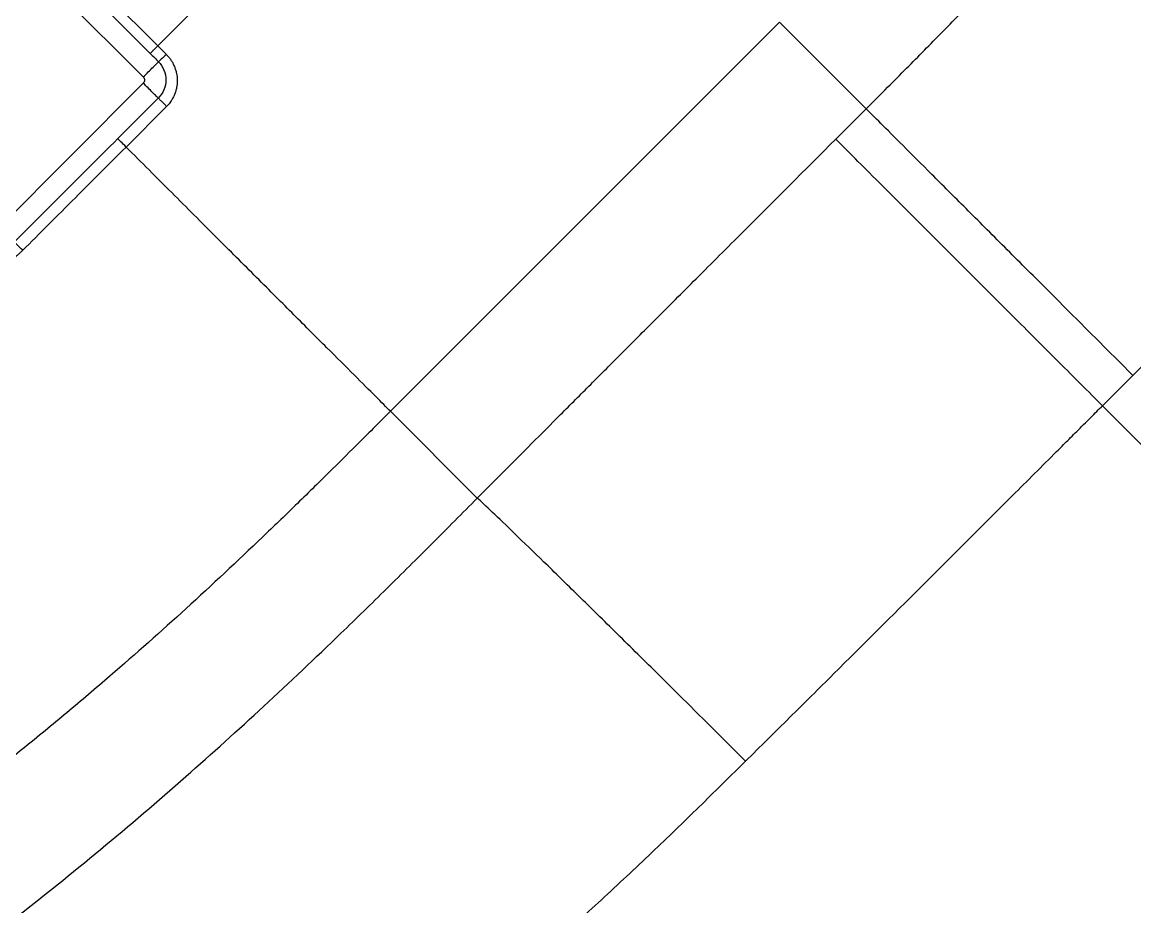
# Model space of a CAD drawing. Extents: x 0 to 84, y -21 to 126.
# Drawn here: x 50.97 to 56.06, y 25.89 to 29.94 of the extents above; entities that cross this region are included whole.
import ezdxf

# ---------------------------------------------------------------- set-up
doc = ezdxf.new("R2010")
doc.units = 0
doc.header["$MEASUREMENT"] = 0
doc.layers.add('1', color=4, linetype='Continuous')

# ---------------------------------------------------------------- blocks, each defined once
blk = doc.blocks.new('PRODIGY')
at = {"layer": '1', "color": 3, "linetype": 'Continuous', "lineweight": 25}
for p, q in [((50.9661, 30.4549), (51.5866, 29.8344)), ((50.9312, 30.42), (51.5518, 29.7995)), ((50.8615, 30.3503), (51.5202, 29.6917)), ((51.5866, 29.8344), (51.8086, 30.0564)), ((54.4326, 29.9424), (52.6513, 28.1611)), ((54.8288, 29.5461), (54.4326, 29.9424)), ((50.8615, 29.0047), (51.5202, 29.6634)), ((51.4031, 29.4093), (51.5887, 29.5949)), ((51.6269, 29.5567), (51.4413, 29.3711)), ((53.049, 27.7634), (52.6513, 28.1611))]:
    blk.add_line(p, q, dxfattribs=at)
at = {"layer": '1', "color": 3, "linetype": 'Continuous', "lineweight": 25, "flags": 128}
for points in [[(54.8288, 29.5461), (54.7613, 29.4786), (54.6896, 29.407)], [(55.9101, 28.1864), (55.9818, 28.2581), (56.0492, 28.3255)]]:
    blk.add_lwpolyline(points, dxfattribs=at)
at = {"layer": '1', "color": 3, "linetype": 'Continuous', "lineweight": 25}
for points, knots in [([(54.8288, 29.5461), (54.887, 29.6044), (55.0001, 29.7175), (55.1618, 29.8814), (55.3613, 30.0875), (55.5845, 30.3258), (55.849, 30.6227), (56.1013, 30.9219), (56.2972, 31.1694), (56.4275, 31.341), (56.5015, 31.4405), (56.5746, 31.5406), (56.6465, 31.6413), (56.7173, 31.7425), (56.787, 31.844), (56.8325, 31.9122), (56.8552, 31.9462)], [0, 0, 0, 0, 0.078481, 0.152347, 0.219382, 0.351785, 0.46339, 0.598241, 0.724768, 0.76422, 0.80367, 0.843093, 0.882463, 0.921753, 0.96094, 1, 1, 1, 1]), ([(58.1723, 30.9846), (58.1623, 30.9673), (58.1424, 30.9325), (58.1122, 30.8807), (58.0817, 30.8291), (58.0509, 30.7777), (58.0199, 30.7267), (57.9886, 30.6759), (57.957, 30.6253), (57.9252, 30.575), (57.8931, 30.5249), (57.8607, 30.4751), (57.8281, 30.4256), (57.7952, 30.3762), (57.7621, 30.3271), (57.7287, 30.2783), (57.6951, 30.2296), (57.6286, 30.1347), (57.528, 29.9952), (57.3911, 29.8136), (57.2521, 29.6367), (57.0707, 29.4152), (56.8401, 29.1485), (56.6094, 28.8982), (56.4241, 28.7046), (56.256, 28.5325), (56.1297, 28.406), (56.0492, 28.3255)], [0, 0, 0, 0, 0.017645, 0.035258, 0.052841, 0.070396, 0.087924, 0.105427, 0.122906, 0.140364, 0.1578, 0.175216, 0.192613, 0.209991, 0.227352, 0.244694, 0.262019, 0.279326, 0.346573, 0.413215, 0.479148, 0.544211, 0.664687, 0.788761, 0.843056, 0.900072, 1, 1, 1, 1]), ([(51.5518, 29.7995), (51.5524, 29.8001), (51.5536, 29.8014), (51.5575, 29.8053), (51.5602, 29.808), (51.5668, 29.8145), (51.5706, 29.8183), (51.5786, 29.8263), (51.5827, 29.8305), (51.5866, 29.8344)], [0, 0, 0, 0, 0.25, 0.25, 0.5, 0.5, 0.75, 0.75, 1, 1, 1, 1]), ([(51.5866, 29.8344), (51.5932, 29.8278), (51.6062, 29.8148), (51.6192, 29.8017), (51.6256, 29.7952)], [0, 0, 0, 0, 0.503608, 1, 1, 1, 1]), ([(51.6256, 29.7952), (51.6174, 29.787), (51.609, 29.7789), (51.5961, 29.7666), (51.5915, 29.7625), (51.5899, 29.7613)], [0, 0, 0, 0, 0.5, 0.5, 1, 1, 1, 1]), ([(51.6256, 29.7952), (51.6275, 29.7932), (51.6314, 29.7892), (51.6368, 29.7829), (51.6419, 29.7763), (51.6482, 29.7672), (51.6554, 29.7553), (51.6625, 29.7403), (51.6681, 29.7247), (51.6737, 29.7033), (51.6767, 29.6758), (51.6741, 29.6482), (51.6688, 29.6269), (51.6633, 29.6113), (51.6563, 29.5963), (51.6489, 29.5837), (51.6414, 29.5732), (51.6345, 29.5646), (51.6294, 29.5593), (51.6269, 29.5567)], [0, 0, 0, 0, 0.031331, 0.062693, 0.094161, 0.125809, 0.188434, 0.251207, 0.313854, 0.376362, 0.501363, 0.626181, 0.688398, 0.750751, 0.813074, 0.875228, 0.917054, 0.95858, 1, 1, 1, 1]), ([(51.5202, 29.6917), (51.5276, 29.699), (51.5354, 29.7069), (51.5509, 29.7223), (51.5584, 29.7299), (51.5717, 29.7432), (51.5774, 29.7488), (51.5858, 29.7572), (51.5885, 29.76), (51.5899, 29.7613)], [0, 0, 0, 0, 0.25, 0.25, 0.5, 0.5, 0.75, 0.75, 1, 1, 1, 1]), ([(51.5899, 29.7613), (51.6005, 29.7506), (51.6091, 29.7376), (51.6207, 29.7091), (51.6237, 29.6937), (51.6236, 29.6633), (51.6204, 29.6478), (51.6084, 29.619), (51.5995, 29.6058), (51.5887, 29.5949)], [0, 0, 0, 0, 0.25, 0.25, 0.5, 0.5, 0.75, 0.75, 1, 1, 1, 1]), ([(51.5887, 29.5949), (51.5868, 29.5968), (51.5836, 29.6), (51.5748, 29.6088), (51.5691, 29.6145), (51.5563, 29.6274), (51.5491, 29.6346), (51.5345, 29.6491), (51.5271, 29.6565), (51.5202, 29.6634)], [0, 0, 0, 0, 0.25, 0.25, 0.5, 0.5, 0.75, 0.75, 1, 1, 1, 1]), ([(51.6269, 29.5567), (51.6231, 29.5605), (51.619, 29.5645), (51.6109, 29.5727), (51.6068, 29.5768), (51.5995, 29.5841), (51.5963, 29.5873), (51.5914, 29.5922), (51.5897, 29.5939), (51.5887, 29.5949)], [0, 0, 0, 0, 0.25, 0.25, 0.5, 0.5, 0.75, 0.75, 1, 1, 1, 1]), ([(56.0492, 28.3255), (55.984, 28.3908), (55.9176, 28.4572), (55.7849, 28.5899), (55.7185, 28.6562), (55.5883, 28.7865), (55.5243, 28.8505), (55.401, 28.9738), (55.3417, 29.0331), (55.2298, 29.145), (55.1772, 29.1976), (55.0805, 29.2943), (55.0365, 29.3384), (54.9585, 29.4164), (54.9246, 29.4503), (54.868, 29.5069), (54.8454, 29.5295), (54.8288, 29.5461)], [0, 0, 0, 0, 0.125, 0.125, 0.25, 0.25, 0.375, 0.375, 0.5, 0.5, 0.625, 0.625, 0.75, 0.75, 0.875, 0.875, 1, 1, 1, 1]), ([(50.9299, 28.9363), (50.9973, 29.0036), (51.155, 29.1613), (51.3127, 29.319), (51.4031, 29.4093)], [0, 0, 0, 0, 0.426871, 1, 1, 1, 1]), ([(51.4413, 29.3711), (51.4329, 29.3795), (51.4242, 29.3882), (51.4103, 29.4021), (51.4052, 29.4072), (51.4031, 29.4093)], [0, 0, 0, 0, 0.5, 0.5, 1, 1, 1, 1]), ([(53.049, 27.7634), (53.0895, 27.8041), (53.1723, 27.8873), (53.2992, 28.0148), (53.4317, 28.1477), (53.5696, 28.286), (53.7129, 28.4297), (53.874, 28.591), (54.0586, 28.7758), (54.3352, 29.0525), (54.5481, 29.2654), (54.6896, 29.407)], [0, 0, 0, 0, 0.0741685, 0.1516472, 0.2324364, 0.3165362, 0.4039468, 0.4946682, 0.6110567, 0.741381, 1, 1, 1, 1]), ([(55.9101, 28.1864), (55.8449, 28.2517), (55.7785, 28.3181), (55.6458, 28.4508), (55.5795, 28.5171), (55.4492, 28.6474), (55.3852, 28.7114), (55.2619, 28.8347), (55.2026, 28.894), (55.0907, 29.0059), (55.038, 29.0585), (54.9414, 29.1552), (54.8973, 29.1992), (54.8193, 29.2772), (54.7854, 29.3112), (54.7288, 29.3677), (54.7062, 29.3904), (54.6896, 29.407)], [0, 0, 0, 0, 0.125, 0.125, 0.25, 0.25, 0.375, 0.375, 0.5, 0.5, 0.625, 0.625, 0.75, 0.75, 0.875, 0.875, 1, 1, 1, 1]), ([(51.4413, 29.3711), (51.3968, 29.3266), (51.3195, 29.2493), (51.2003, 29.1302), (51.0871, 29.0169), (51.0067, 28.9366), (50.9681, 28.898)], [0, 0, 0, 0, 0.282067, 0.490519, 0.755207, 1, 1, 1, 1]), ([(52.6513, 28.1611), (52.6336, 28.1789), (52.6106, 28.2018), (52.5549, 28.2575), (52.5221, 28.2903), (52.4474, 28.3651), (52.4054, 28.407), (52.3134, 28.499), (52.2633, 28.5491), (52.1561, 28.6563), (52.099, 28.7134), (51.979, 28.8334), (51.9162, 28.8963), (51.7861, 29.0263), (51.719, 29.0935), (51.5818, 29.2306), (51.5119, 29.3006), (51.4413, 29.3711)], [0, 0, 0, 0, 0.125, 0.125, 0.25, 0.25, 0.375, 0.375, 0.5, 0.5, 0.625, 0.625, 0.75, 0.75, 0.875, 0.875, 1, 1, 1, 1]), ([(50.9681, 28.898), (50.9598, 28.9064), (50.9511, 28.9151), (50.9372, 28.929), (50.9321, 28.9342), (50.9299, 28.9363)], [0, 0, 0, 0, 0.5, 0.5, 1, 1, 1, 1]), ([(50.9681, 28.898), (50.9645, 28.8945), (50.9574, 28.8874), (50.9462, 28.8772), (50.9349, 28.8673), (50.9233, 28.8577), (50.9114, 28.8485), (50.8993, 28.8395), (50.8869, 28.831), (50.861, 28.814), (50.82, 28.7912), (50.7696, 28.7703), (50.7255, 28.7566), (50.6878, 28.7476), (50.6488, 28.7413), (50.6134, 28.7383), (50.5826, 28.7376), (50.5562, 28.7383), (50.5298, 28.7404), (50.5033, 28.7436), (50.4857, 28.7469), (50.4768, 28.7485)], [0, 0, 0, 0, 0.02828, 0.056488, 0.084642, 0.112762, 0.140867, 0.168976, 0.197109, 0.225285, 0.34261, 0.459824, 0.530753, 0.601684, 0.677005, 0.751983, 0.800954, 0.850133, 0.899629, 0.949549, 1, 1, 1, 1]), ([(52.6513, 28.1611), (52.5986, 28.1084), (52.506, 28.0158), (52.361, 27.8718), (52.2186, 27.7321), (52.0012, 27.5221), (51.7207, 27.2595), (51.4209, 26.993), (51.1707, 26.7804), (50.9702, 26.6157), (50.7674, 26.4549), (50.5942, 26.3223), (50.4514, 26.2162), (50.3398, 26.1347), (50.2271, 26.0543), (50.1135, 25.9748), (49.9991, 25.8964), (49.8838, 25.8191), (49.7678, 25.7429), (49.6898, 25.6931), (49.6508, 25.6682)], [0, 0, 0, 0, 0.057161, 0.100529, 0.156792, 0.210186, 0.332506, 0.451558, 0.517962, 0.584399, 0.65065, 0.71651, 0.751786, 0.787139, 0.822554, 0.858014, 0.893503, 0.929007, 0.964511, 1, 1, 1, 1]), ([(54.2767, 26.559), (54.31, 26.592), (54.3437, 26.6253), (54.4109, 26.6918), (54.4445, 26.7251), (54.5453, 26.825), (54.6125, 26.8917), (54.814, 27.092), (54.9484, 27.2258), (55.2172, 27.4939), (55.3516, 27.6281), (55.5534, 27.8298), (55.6375, 27.9138), (55.7216, 27.9979), (55.7468, 28.0231), (55.7552, 28.0315), (55.7732, 28.0495), (55.7828, 28.0591), (55.8129, 28.0892), (55.835, 28.1113), (55.8654, 28.1417), (55.875, 28.1513), (55.8932, 28.1695), (55.9017, 28.178), (55.9101, 28.1864)], [0, 0, 0, 0, 0.0625, 0.0625, 0.125, 0.125, 0.25, 0.25, 0.5, 0.5, 0.75, 0.75, 0.875, 0.90625, 0.90625, 0.921875, 0.921875, 0.9375, 0.9375, 0.96875, 0.96875, 0.984375, 0.984375, 1, 1, 1, 1]), ([(50.069, 25.2107), (50.0892, 25.2244), (50.1296, 25.2518), (50.1897, 25.2931), (50.2493, 25.3345), (50.3083, 25.376), (50.3669, 25.4175), (50.425, 25.4591), (50.4826, 25.5007), (50.5397, 25.5423), (50.5963, 25.584), (50.6525, 25.6257), (50.7081, 25.6674), (50.7632, 25.7091), (50.8179, 25.7508), (50.872, 25.7925), (51.0425, 25.9249), (51.3263, 26.1533), (51.7076, 26.4795), (52.074, 26.8103), (52.3787, 27.0988), (52.6347, 27.3489), (52.8424, 27.5556), (52.9803, 27.6943), (53.049, 27.7634)], [0, 0, 0, 0, 0.01876, 0.037418, 0.055974, 0.074429, 0.092781, 0.111032, 0.129179, 0.147225, 0.165167, 0.183006, 0.200742, 0.218375, 0.235903, 0.253327, 0.270646, 0.40095, 0.531522, 0.653345, 0.777016, 0.85107, 0.925839, 1, 1, 1, 1]), ([(54.2767, 26.559), (54.2115, 26.6241), (54.1452, 26.6902), (54.0125, 26.8221), (53.9461, 26.888), (53.8156, 27.0172), (53.7516, 27.0805), (53.6279, 27.2025), (53.5683, 27.2611), (53.4558, 27.3715), (53.4028, 27.4233), (53.3054, 27.5183), (53.2608, 27.5615), (53.1818, 27.6378), (53.1473, 27.6709), (53.0896, 27.7258), (53.0663, 27.7476), (53.049, 27.7634)], [0, 0, 0, 0, 0.125, 0.125, 0.25, 0.25, 0.375, 0.375, 0.5, 0.5, 0.625, 0.625, 0.75, 0.75, 0.875, 0.875, 1, 1, 1, 1]), ([(50.9941, 24.0906), (51.0113, 24.0989), (51.0458, 24.1155), (51.0972, 24.1408), (51.1484, 24.1664), (51.1994, 24.1923), (51.2501, 24.2185), (51.3005, 24.2449), (51.3507, 24.2717), (51.4006, 24.2987), (51.4503, 24.326), (51.4997, 24.3535), (51.5488, 24.3813), (51.5977, 24.4093), (51.6463, 24.4376), (51.6946, 24.4661), (51.7427, 24.4949), (51.7905, 24.5239), (51.8381, 24.5531), (51.8854, 24.5825), (51.9324, 24.6121), (51.9792, 24.642), (52.0257, 24.6721), (52.072, 24.7023), (52.118, 24.7328), (52.1638, 24.7634), (52.2093, 24.7943), (52.2546, 24.8253), (52.2996, 24.8565), (52.3444, 24.8879), (52.3889, 24.9194), (52.4331, 24.9511), (52.4771, 24.9829), (52.5208, 25.0149), (52.5643, 25.047), (52.6074, 25.0793), (52.6504, 25.1116), (52.693, 25.1441), (52.7354, 25.1767), (52.7775, 25.2094), (52.8193, 25.2422), (52.8815, 25.2913), (52.9633, 25.3571), (53.0502, 25.4284), (53.1493, 25.5111), (53.3012, 25.6405), (53.4706, 25.7904), (53.6709, 25.9735), (53.8583, 26.1498), (54.073, 26.3578), (54.2104, 26.4935), (54.2767, 26.559)], [0, 0, 0, 0, 0.0139741, 0.0279275, 0.0418588, 0.0557665, 0.0696495, 0.0835069, 0.0973378, 0.1111417, 0.1249182, 0.1386667, 0.1523873, 0.1660797, 0.1797439, 0.1933799, 0.2069879, 0.220568, 0.2341203, 0.2476452, 0.2611427, 0.274613, 0.2880563, 0.3014727, 0.3148623, 0.3282248, 0.3415599, 0.3548669, 0.3681453, 0.3813943, 0.3946132, 0.4078013, 0.4209575, 0.4340811, 0.447171, 0.4602262, 0.4732456, 0.4862279, 0.4991719, 0.5120764, 0.5249398, 0.5377609, 0.5696011, 0.6011415, 0.6193523, 0.6632403, 0.7459361, 0.7833918, 0.8599805, 0.932484, 1, 1, 1, 1]), ([(57.5953, 26.5013), (57.5047, 26.4108), (57.3236, 26.2297), (56.9609, 25.868), (56.5054, 25.418), (55.9472, 24.8786), (55.4637, 24.4265), (55.062, 24.0631), (54.7462, 23.7844), (54.4292, 23.5127), (54.1027, 23.2413), (53.7751, 22.9782), (53.5147, 22.7766), (53.3281, 22.636), (53.214, 22.5511), (53.1002, 22.4677), (52.9868, 22.3858), (52.8737, 22.3052), (52.7983, 22.2524), (52.7607, 22.2261)], [0, 0, 0, 0, 0.059163, 0.118326, 0.236661, 0.354973, 0.476979, 0.542635, 0.605615, 0.672054, 0.736301, 0.80292, 0.867811, 0.890201, 0.912443, 0.934539, 0.956495, 0.978314, 1, 1, 1, 1])]:
    blk.add_open_spline(points, degree=3, knots=knots, dxfattribs=at)
for points in [[(51.5518, 29.7995), (51.5645, 29.7868), (51.5772, 29.7741), (51.5899, 29.7613)], [(51.5202, 29.6917), (51.5239, 29.688), (51.5282, 29.6775), (51.5239, 29.6671), (51.5202, 29.6634)], [(57.5953, 26.5013), (57.0418, 27.0548), (56.4894, 27.6072), (55.9101, 28.1865)]]:
    blk.add_open_spline(points, degree=3, dxfattribs=at)

msp = doc.modelspace()

# ---------------------------------------------------------------- block references
at = {"layer": '1'}
msp.add_blockref('PRODIGY', (0, 0), dxfattribs=at)

doc.saveas('drawing.dxf')
